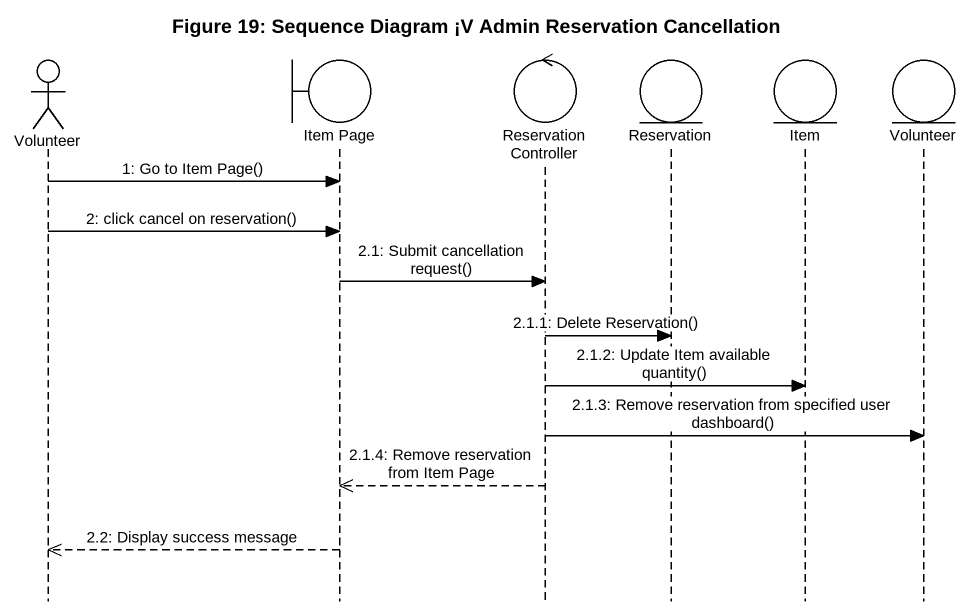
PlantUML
@startuml
title Figure 19: Sequence Diagram ¡V Admin Reservation Cancellation
hide footbox
actor Volunteer
boundary "Item Page" as Item_Page
control "Reservation Controller" as Reservation_Controller
entity Reservation
entity Item
entity "Volunteer" as Volunteer_2

Volunteer -> Item_Page : 1: Go to Item Page()
Volunteer -> Item_Page : 2: click cancel on reservation()
Item_Page -> Reservation_Controller : 2.1: Submit cancellation request()
Reservation_Controller -> Reservation : 2.1.1: Delete Reservation()
Reservation_Controller -> Item : 2.1.2: Update Item available quantity()
Reservation_Controller -> Volunteer_2 : 2.1.3: Remove reservation from specified user dashboard()
Reservation_Controller -->> Item_Page : 2.1.4: Remove reservation from Item Page
Item_Page -->> Volunteer : 2.2: Display success message
@enduml
